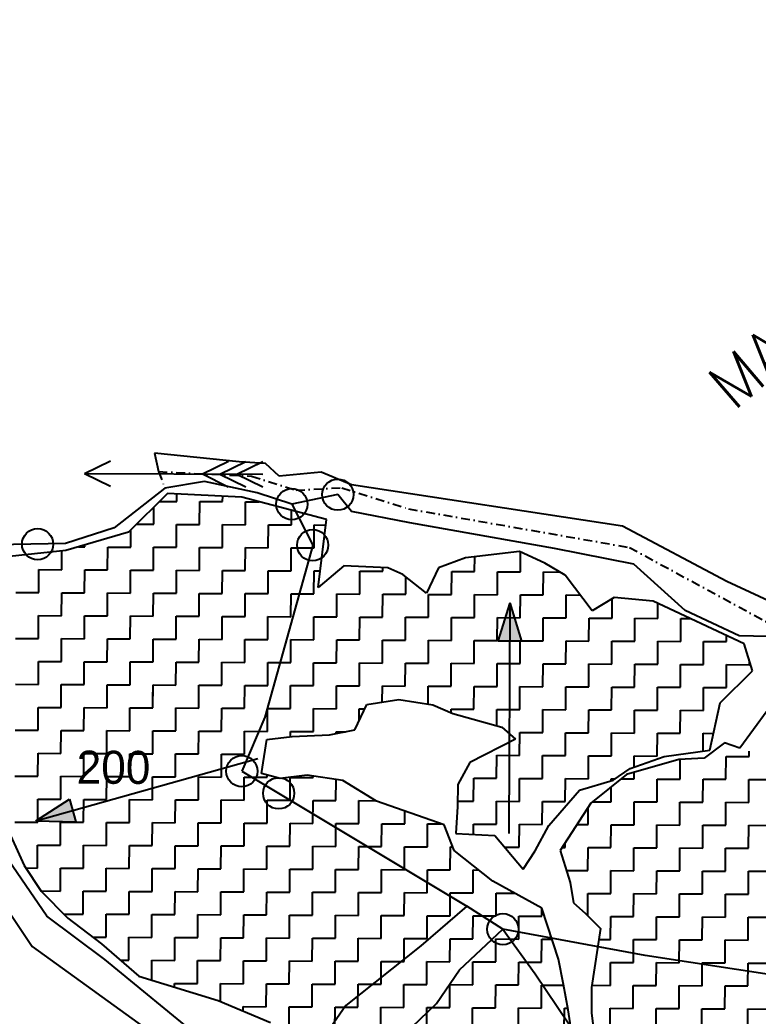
# Model space of a CAD drawing. Header units: metres. Extents: x 281411 to 286097, y 2026212 to 2030446.
# Drawn here: x 282990 to 283410, y 2029278 to 2029845 of the extents above; entities that cross this region are included whole.
import ezdxf
from ezdxf.enums import TextEntityAlignment as Align

# ---------------------------------------------------------------- set-up
doc = ezdxf.new("R2010")
doc.units = ezdxf.units.M
doc.linetypes.add('DASHDOT', pattern=[1, 0.5, -0.25, 0, -0.25])
for name, color, linetype in [('POLY_HATCH', 12, 'Continuous'), ('POLY_PARCEL', 6, 'Continuous'), ('POLY_ROAD', 30, 'Continuous'), ('POLY_WATER', 4, 'Continuous'), ('TEXT_MAPOUT', 7, 'Continuous'), ('TEXT_PARCEL', 7, 'Continuous'), ('V_BOUND_LINE', 7, 'Continuous'), ('V_BOUND_STREAM_LINE', 7, 'DASHDOT')]:
    doc.layers.add(name, color=color, linetype=linetype)
doc.styles.get("Standard").update_dxf_attribs({"font": 'simplex.shx'})
doc.styles.add('TEXT_MAP', font='')
doc.styles.get('TEXT_MAP').set_extended_font_data('Kruti Dev 050')

msp = doc.modelspace()

# ---------------------------------------------------------------- hatches: boundary and pattern name
h = msp.add_hatch(color=256)
h.paths.add_polyline_path([(283268.61, 2029491.48), (283275.27, 2029491.45), (283268.71, 2029513.25)])
h.paths.add_polyline_path([(283268.71, 2029513.25), (283261.95, 2029491.51), (283268.61, 2029491.48)])
h = msp.add_hatch(color=256)
h.paths.add_polyline_path([(283020.05, 2029395.17), (283018.25, 2029401.59), (282999.09, 2029389.29)])
h.paths.add_polyline_path([(282999.09, 2029389.29), (283021.85, 2029388.76), (283020.05, 2029395.17)])

# ---------------------------------------------------------------- linework, layer by layer
for points in [[(283026.87, 2029586.79), (283041.62, 2029593.97)], [(283093.86, 2029586.49), (283108.61, 2029593.66)], [(283103.81, 2029586.44), (283118.56, 2029593.62)], [(283113.45, 2029586.4), (283128.2, 2029593.57)], [(283026.87, 2029586.79), (283128.16, 2029586.33)], [(283026.87, 2029586.79), (283041.55, 2029579.48)], [(283093.86, 2029586.49), (283108.55, 2029579.18)], [(283103.81, 2029586.44), (283118.5, 2029579.13)], [(283113.45, 2029586.4), (283128.13, 2029579.09)], [(283268.71, 2029513.25), (283261.95, 2029491.51)], [(283268.71, 2029513.25), (283268.12, 2029382.06)], [(283268.71, 2029513.25), (283275.27, 2029491.45)], [(283275.27, 2029491.45), (283261.95, 2029491.51)], [(282999.09, 2029389.29), (283125.4, 2029424.74)], [(282999.09, 2029389.29), (283018.25, 2029401.59)], [(283018.25, 2029401.59), (283021.85, 2029388.76)], [(282999.09, 2029389.29), (283021.85, 2029388.76)]]:
    msp.add_lwpolyline(points)
for centre in [(283170.83, 2029574.71), (283144.72, 2029569.29), (283000.11, 2029546.57), (283156.58, 2029546.04), (283116.27, 2029417.51), (283137.24, 2029404.94), (283264.78, 2029327.68)]:
    msp.add_circle(centre, 8.88)
at = {"layer": 'POLY_HATCH'}
for p, q in [((283074.05, 2029575.33), (283051.82, 2029553.32)), ((283116.36, 2029573.22), (283074.05, 2029575.33)), ((283164.39, 2029560.5), (283116.36, 2029573.22)), ((283159.75, 2029521.84), (283164.39, 2029560.5)), ((283051.82, 2029553.32), (283016.19, 2029542.91)), ((283016.19, 2029542.91), (282980.58, 2029539.22)), ((283274.3, 2029542.47), (283243.51, 2029538.77)), ((283288.7, 2029535.68), (283274.3, 2029542.47)), ((283243.51, 2029538.77), (283228.09, 2029533.07)), ((283300.21, 2029528.9), (283288.7, 2029535.68)), ((283174.23, 2029534.27), (283159.75, 2029521.84)), ((283199.24, 2029533.2), (283174.23, 2029534.27)), ((283207.88, 2029529.31), (283199.24, 2029533.2)), ((283228.09, 2029533.07), (283221.29, 2029518.68)), ((283221.29, 2029518.68), (283207.88, 2029529.31)), ((283315.51, 2029508.64), (283300.21, 2029528.9)), ((283328.05, 2029516.27), (283315.51, 2029508.64)), ((283350.16, 2029514.25), (283328.05, 2029516.27)), ((283401.99, 2029489.98), (283350.16, 2029514.25)), ((283406.73, 2029474.58), (283401.99, 2029489.98)), ((283388.38, 2029456.4), (283406.73, 2029474.58)), ((283187.34, 2029455.38), (283205.63, 2029458.18)), ((283205.63, 2029458.18), (283224.85, 2029455.21)), ((283382.48, 2029429.51), (283388.38, 2029456.4)), ((283180.54, 2029440.99), (283187.34, 2029455.38)), ((283224.85, 2029455.21), (283236.37, 2029450.35)), ((283236.37, 2029450.35), (283264.23, 2029442.54)), ((283415.04, 2029451.73), (283399.55, 2029430.65)), ((283166.1, 2029438.17), (283180.54, 2029440.99)), ((283264.23, 2029442.54), (283271.9, 2029435.77)), ((283127.53, 2029416.24), (283130.5, 2029435.45)), ((283130.5, 2029435.45), (283144.94, 2029437.31)), ((283144.94, 2029437.31), (283166.1, 2029438.17)), ((283271.9, 2029435.77), (283245.87, 2029422.43)), ((283390.91, 2029433.58), (283379.33, 2029424.98)), ((283399.55, 2029430.65), (283390.91, 2029433.58)), ((283356.5, 2029425.78), (283382.48, 2029429.51)), ((283245.87, 2029422.43), (283239.08, 2029409.96)), ((283364.89, 2029424.08), (283335.04, 2029415.56)), ((283337.23, 2029419.13), (283356.5, 2029425.78)), ((283379.33, 2029424.98), (283364.89, 2029424.08)), ((283327.58, 2029412.45), (283337.23, 2029419.13)), ((283138.1, 2029413.3), (283127.53, 2029416.24)), ((283153.5, 2029415.16), (283138.1, 2029413.3)), ((283173.68, 2029412.18), (283153.5, 2029415.16)), ((283192.87, 2029400.56), (283173.68, 2029412.18)), ((283308.32, 2029406.77), (283327.58, 2029412.45)), ((283335.04, 2029415.56), (283314.77, 2029399.31)), ((283239.08, 2029409.96), (283239.02, 2029397.47)), ((283290.91, 2029386.66), (283308.32, 2029406.77)), ((283231.28, 2029386.93), (283192.87, 2029400.56)), ((283314.77, 2029399.31), (283297.33, 2029372.47)), ((283239.02, 2029397.47), (283237.99, 2029382.09)), ((282980.87, 2029389.25), (282992.49, 2029363.86)), ((283236.98, 2029372.48), (283231.28, 2029386.93)), ((283283.15, 2029372.27), (283290.91, 2029386.66)), ((283237.99, 2029382.09), (283260.11, 2029381.03)), ((283260.11, 2029381.03), (283276.37, 2029361.73)), ((283259.03, 2029355.08), (283236.98, 2029372.48)), ((283276.37, 2029361.73), (283283.15, 2029372.27)), ((283297.33, 2029372.47), (283303.02, 2029354.18)), ((282992.49, 2029363.86), (283002.04, 2029349.4)), ((283286.85, 2029339.57), (283259.03, 2029355.08)), ((283303.02, 2029354.18), (283304.89, 2029342.63)), ((283002.04, 2029349.4), (283017.36, 2029333.94)), ((283296.34, 2029310.68), (283286.85, 2029339.57)), ((283304.89, 2029342.63), (283311.6, 2029336.84)), ((283017.36, 2029333.94), (283036.53, 2029319.44)), ((283311.6, 2029336.84), (283320.22, 2029328.14)), ((283320.22, 2029328.14), (283315.25, 2029294.52)), ((283036.53, 2029319.44), (283057.61, 2029301.08)), ((283299.16, 2029296.25), (283296.34, 2029310.68)), ((283057.61, 2029301.08), (283102.84, 2029287.23)), ((283301.98, 2029281.82), (283299.16, 2029296.25)), ((283315.25, 2029294.52), (283315.19, 2029280.1)), ((283102.84, 2029287.23), (283132.61, 2029274.6)), ((283305.72, 2029256.81), (283301.98, 2029281.82)), ((283315.19, 2029280.1), (283317.97, 2029257.01))]:
    msp.add_line(p, q, dxfattribs=at)
at = {"layer": 'POLY_HATCH', "linetype": 'Continuous'}
for p, q in [((283079.26, 2029570.86), (283079.28, 2029575.07)), ((283079.26, 2029570.86), (283079.28, 2029575.07)), ((283069.57, 2029570.9), (283079.26, 2029570.86)), ((283069.57, 2029570.9), (283079.26, 2029570.86)), ((283092.25, 2029557.75), (283092.31, 2029570.8)), ((283092.25, 2029557.75), (283092.31, 2029570.8)), ((283092.31, 2029570.8), (283105.35, 2029570.74)), ((283092.31, 2029570.8), (283105.35, 2029570.74)), ((283105.35, 2029570.74), (283105.37, 2029573.77)), ((283105.35, 2029570.74), (283105.37, 2029573.77)), ((283118.34, 2029557.63), (283118.4, 2029570.68)), ((283118.34, 2029557.63), (283118.4, 2029570.68)), ((283118.4, 2029570.68), (283126.07, 2029570.65)), ((283118.4, 2029570.68), (283126.07, 2029570.65)), ((283066.16, 2029557.87), (283066.2, 2029567.56)), ((283066.16, 2029557.87), (283066.2, 2029567.56)), ((283144.43, 2029557.52), (283144.47, 2029565.78)), ((283144.43, 2029557.52), (283144.47, 2029565.78)), ((283056.46, 2029557.91), (283066.16, 2029557.87)), ((283056.46, 2029557.91), (283066.16, 2029557.87)), ((283053.05, 2029544.88), (283053.1, 2029554.58)), ((283053.05, 2029544.88), (283053.1, 2029554.58)), ((283079.14, 2029544.77), (283079.2, 2029557.81)), ((283079.14, 2029544.77), (283079.2, 2029557.81)), ((283079.2, 2029557.81), (283092.25, 2029557.75)), ((283079.2, 2029557.81), (283092.25, 2029557.75)), ((283105.24, 2029544.65), (283105.3, 2029557.69)), ((283105.24, 2029544.65), (283105.3, 2029557.69)), ((283105.3, 2029557.69), (283118.34, 2029557.63)), ((283105.3, 2029557.69), (283118.34, 2029557.63)), ((283131.33, 2029544.53), (283131.39, 2029557.58)), ((283131.33, 2029544.53), (283131.39, 2029557.58)), ((283131.39, 2029557.58), (283144.43, 2029557.52)), ((283131.39, 2029557.58), (283144.43, 2029557.52)), ((283157.42, 2029544.41), (283157.48, 2029557.46)), ((283157.42, 2029544.41), (283157.48, 2029557.46)), ((283157.48, 2029557.46), (283164.02, 2029557.43)), ((283157.48, 2029557.46), (283164.02, 2029557.43)), ((283013.86, 2029532.01), (283013.9, 2029542.67)), ((283013.86, 2029532.01), (283013.9, 2029542.67)), ((283023.41, 2029545.02), (283026.96, 2029545)), ((283023.41, 2029545.02), (283026.96, 2029545)), ((283026.96, 2029545), (283026.97, 2029546.06)), ((283026.96, 2029545), (283026.97, 2029546.06)), ((283039.95, 2029531.9), (283040.01, 2029544.94)), ((283039.95, 2029531.9), (283040.01, 2029544.94)), ((283040.01, 2029544.94), (283053.05, 2029544.88)), ((283040.01, 2029544.94), (283053.05, 2029544.88)), ((283066.04, 2029531.78), (283066.1, 2029544.82)), ((283066.04, 2029531.78), (283066.1, 2029544.82)), ((283066.1, 2029544.82), (283079.14, 2029544.77)), ((283066.1, 2029544.82), (283079.14, 2029544.77)), ((283092.13, 2029531.66), (283092.19, 2029544.71)), ((283092.13, 2029531.66), (283092.19, 2029544.71)), ((283092.19, 2029544.71), (283105.24, 2029544.65)), ((283092.19, 2029544.71), (283105.24, 2029544.65)), ((283118.22, 2029531.54), (283118.28, 2029544.59)), ((283118.22, 2029531.54), (283118.28, 2029544.59)), ((283118.28, 2029544.59), (283131.33, 2029544.53)), ((283118.28, 2029544.59), (283131.33, 2029544.53)), ((283144.32, 2029531.42), (283144.37, 2029544.47)), ((283144.32, 2029531.42), (283144.37, 2029544.47)), ((283144.37, 2029544.47), (283157.42, 2029544.41)), ((283144.37, 2029544.47), (283157.42, 2029544.41)), ((283274.78, 2029530.84), (283274.83, 2029542.23)), ((283274.78, 2029530.84), (283274.83, 2029542.23)), ((283248.68, 2029530.95), (283248.72, 2029539.39)), ((283248.68, 2029530.95), (283248.72, 2029539.39)), ((283000.75, 2029519.03), (283000.81, 2029532.07)), ((283000.75, 2029519.03), (283000.81, 2029532.07)), ((283000.81, 2029532.07), (283013.86, 2029532.01)), ((283000.81, 2029532.07), (283013.86, 2029532.01)), ((283026.84, 2029518.91), (283026.9, 2029531.95)), ((283026.84, 2029518.91), (283026.9, 2029531.95)), ((283026.9, 2029531.95), (283039.95, 2029531.9)), ((283026.9, 2029531.95), (283039.95, 2029531.9)), ((283052.93, 2029518.79), (283052.99, 2029531.84)), ((283052.93, 2029518.79), (283052.99, 2029531.84)), ((283052.99, 2029531.84), (283066.04, 2029531.78)), ((283052.99, 2029531.84), (283066.04, 2029531.78)), ((283079.03, 2029518.67), (283079.09, 2029531.72)), ((283079.03, 2029518.67), (283079.09, 2029531.72)), ((283079.09, 2029531.72), (283092.13, 2029531.66)), ((283079.09, 2029531.72), (283092.13, 2029531.66)), ((283105.12, 2029518.56), (283105.18, 2029531.6)), ((283105.12, 2029518.56), (283105.18, 2029531.6)), ((283105.18, 2029531.6), (283118.22, 2029531.54)), ((283105.18, 2029531.6), (283118.22, 2029531.54)), ((283131.21, 2029518.44), (283131.27, 2029531.48)), ((283131.21, 2029518.44), (283131.27, 2029531.48)), ((283131.27, 2029531.48), (283144.32, 2029531.42)), ((283131.27, 2029531.48), (283144.32, 2029531.42)), ((283157.3, 2029518.32), (283157.36, 2029531.37)), ((283157.3, 2029518.32), (283157.36, 2029531.37)), ((283157.36, 2029531.37), (283160.89, 2029531.35)), ((283157.36, 2029531.37), (283160.89, 2029531.35)), ((283183.39, 2029518.2), (283183.45, 2029531.25)), ((283183.39, 2029518.2), (283183.45, 2029531.25)), ((283183.45, 2029531.25), (283196.5, 2029531.19)), ((283183.45, 2029531.25), (283196.5, 2029531.19)), ((283196.5, 2029531.19), (283196.51, 2029533.32)), ((283196.5, 2029531.19), (283196.51, 2029533.32)), ((283235.58, 2029517.97), (283235.64, 2029531.01)), ((283235.58, 2029517.97), (283235.64, 2029531.01)), ((283235.64, 2029531.01), (283248.68, 2029530.95)), ((283235.64, 2029531.01), (283248.68, 2029530.95)), ((283261.67, 2029517.85), (283261.73, 2029530.89)), ((283261.67, 2029517.85), (283261.73, 2029530.89)), ((283261.73, 2029530.89), (283274.78, 2029530.84)), ((283261.73, 2029530.89), (283274.78, 2029530.84)), ((283287.76, 2029517.73), (283287.82, 2029530.78)), ((283287.76, 2029517.73), (283287.82, 2029530.78)), ((283287.82, 2029530.78), (283297.09, 2029530.73)), ((283287.82, 2029530.78), (283297.09, 2029530.73)), ((283209.49, 2029518.08), (283209.53, 2029528)), ((283209.49, 2029518.08), (283209.53, 2029528)), ((282987.71, 2029519.09), (283000.75, 2029519.03)), ((282987.71, 2029519.09), (283000.75, 2029519.03)), ((283013.74, 2029505.92), (283013.8, 2029518.97)), ((283013.74, 2029505.92), (283013.8, 2029518.97)), ((283013.8, 2029518.97), (283026.84, 2029518.91)), ((283013.8, 2029518.97), (283026.84, 2029518.91)), ((283039.83, 2029505.8), (283039.89, 2029518.85)), ((283039.83, 2029505.8), (283039.89, 2029518.85)), ((283039.89, 2029518.85), (283052.93, 2029518.79)), ((283039.89, 2029518.85), (283052.93, 2029518.79)), ((283065.92, 2029505.69), (283065.98, 2029518.73)), ((283065.92, 2029505.69), (283065.98, 2029518.73)), ((283065.98, 2029518.73), (283079.03, 2029518.67)), ((283065.98, 2029518.73), (283079.03, 2029518.67)), ((283092.01, 2029505.57), (283092.07, 2029518.61)), ((283092.01, 2029505.57), (283092.07, 2029518.61)), ((283092.07, 2029518.61), (283105.12, 2029518.56)), ((283092.07, 2029518.61), (283105.12, 2029518.56)), ((283118.11, 2029505.45), (283118.16, 2029518.5)), ((283118.11, 2029505.45), (283118.16, 2029518.5)), ((283118.16, 2029518.5), (283131.21, 2029518.44)), ((283118.16, 2029518.5), (283131.21, 2029518.44)), ((283144.2, 2029505.33), (283144.26, 2029518.38)), ((283144.2, 2029505.33), (283144.26, 2029518.38)), ((283144.26, 2029518.38), (283157.3, 2029518.32)), ((283144.26, 2029518.38), (283157.3, 2029518.32)), ((283170.29, 2029505.21), (283170.35, 2029518.26)), ((283170.29, 2029505.21), (283170.35, 2029518.26)), ((283170.35, 2029518.26), (283183.39, 2029518.2)), ((283170.35, 2029518.26), (283183.39, 2029518.2)), ((283196.38, 2029505.1), (283196.44, 2029518.14)), ((283196.38, 2029505.1), (283196.44, 2029518.14)), ((283196.44, 2029518.14), (283209.49, 2029518.08)), ((283196.44, 2029518.14), (283209.49, 2029518.08)), ((283222.47, 2029504.98), (283222.53, 2029518.03)), ((283222.47, 2029504.98), (283222.53, 2029518.03)), ((283222.53, 2029518.03), (283235.58, 2029517.97)), ((283222.53, 2029518.03), (283235.58, 2029517.97)), ((283248.57, 2029504.86), (283248.62, 2029517.91)), ((283248.57, 2029504.86), (283248.62, 2029517.91)), ((283248.62, 2029517.91), (283261.67, 2029517.85)), ((283248.62, 2029517.91), (283261.67, 2029517.85)), ((283274.66, 2029504.74), (283274.72, 2029517.79)), ((283274.66, 2029504.74), (283274.72, 2029517.79)), ((283274.72, 2029517.79), (283287.76, 2029517.73)), ((283274.72, 2029517.79), (283287.76, 2029517.73)), ((283300.75, 2029504.63), (283300.81, 2029517.67)), ((283300.75, 2029504.63), (283300.81, 2029517.67)), ((283300.81, 2029517.67), (283308.72, 2029517.64)), ((283300.81, 2029517.67), (283308.72, 2029517.64)), ((283326.84, 2029504.51), (283326.89, 2029515.57)), ((283326.84, 2029504.51), (283326.89, 2029515.57)), ((283352.93, 2029504.39), (283352.97, 2029512.94)), ((283352.93, 2029504.39), (283352.97, 2029512.94)), ((283000.63, 2029492.93), (283000.69, 2029505.98)), ((283000.64, 2029494.32), (283000.69, 2029505.98)), ((283000.69, 2029505.98), (283013.74, 2029505.92)), ((283000.69, 2029505.98), (283013.74, 2029505.92)), ((283026.73, 2029492.82), (283026.78, 2029505.86)), ((283026.73, 2029492.82), (283026.78, 2029505.86)), ((283026.78, 2029505.86), (283039.83, 2029505.8)), ((283026.78, 2029505.86), (283039.83, 2029505.8)), ((283052.82, 2029492.7), (283052.88, 2029505.74)), ((283052.82, 2029492.7), (283052.88, 2029505.74)), ((283052.88, 2029505.74), (283065.92, 2029505.69)), ((283052.88, 2029505.74), (283065.92, 2029505.69)), ((283078.91, 2029492.58), (283078.97, 2029505.63)), ((283078.91, 2029492.58), (283078.97, 2029505.63)), ((283078.97, 2029505.63), (283092.01, 2029505.57)), ((283078.97, 2029505.63), (283092.01, 2029505.57)), ((283105, 2029492.46), (283105.06, 2029505.51)), ((283105, 2029492.46), (283105.06, 2029505.51)), ((283105.06, 2029505.51), (283118.11, 2029505.45)), ((283105.06, 2029505.51), (283118.11, 2029505.45)), ((283131.09, 2029492.35), (283131.15, 2029505.39)), ((283131.09, 2029492.35), (283131.15, 2029505.39)), ((283131.15, 2029505.39), (283144.2, 2029505.33)), ((283131.15, 2029505.39), (283144.2, 2029505.33)), ((283157.19, 2029492.23), (283157.24, 2029505.27)), ((283157.19, 2029492.23), (283157.24, 2029505.27)), ((283157.24, 2029505.27), (283170.29, 2029505.21)), ((283157.24, 2029505.27), (283170.29, 2029505.21)), ((283183.28, 2029492.11), (283183.34, 2029505.16)), ((283183.28, 2029492.11), (283183.34, 2029505.16)), ((283183.34, 2029505.16), (283196.38, 2029505.1)), ((283183.34, 2029505.16), (283196.38, 2029505.1)), ((283209.37, 2029491.99), (283209.43, 2029505.04)), ((283209.37, 2029491.99), (283209.43, 2029505.04)), ((283209.43, 2029505.04), (283222.47, 2029504.98)), ((283209.43, 2029505.04), (283222.47, 2029504.98)), ((283235.46, 2029491.87), (283235.52, 2029504.92)), ((283235.46, 2029491.87), (283235.52, 2029504.92)), ((283235.52, 2029504.92), (283248.57, 2029504.86)), ((283235.52, 2029504.92), (283248.57, 2029504.86)), ((283261.55, 2029491.76), (283261.61, 2029504.8)), ((283261.55, 2029491.76), (283261.61, 2029504.8)), ((283261.61, 2029504.8), (283274.66, 2029504.74)), ((283261.61, 2029504.8), (283274.66, 2029504.74)), ((283287.64, 2029491.64), (283287.7, 2029504.68)), ((283287.64, 2029491.64), (283287.7, 2029504.68)), ((283287.7, 2029504.68), (283300.75, 2029504.63)), ((283287.7, 2029504.68), (283300.75, 2029504.63)), ((283313.74, 2029491.52), (283313.8, 2029504.57)), ((283313.74, 2029491.52), (283313.8, 2029504.57)), ((283313.8, 2029504.57), (283326.84, 2029504.51)), ((283313.8, 2029504.57), (283326.84, 2029504.51)), ((283339.83, 2029491.4), (283339.89, 2029504.45)), ((283339.83, 2029491.4), (283339.89, 2029504.45)), ((283339.89, 2029504.45), (283352.93, 2029504.39)), ((283339.89, 2029504.45), (283352.93, 2029504.39)), ((283365.92, 2029491.29), (283365.98, 2029504.33)), ((283365.92, 2029491.29), (283365.98, 2029504.33)), ((283365.98, 2029504.33), (283371.4, 2029504.31)), ((283365.98, 2029504.33), (283371.4, 2029504.31)), ((282987.59, 2029492.99), (283000.63, 2029492.93)), ((283013.62, 2029479.83), (283013.68, 2029492.88)), ((283013.65, 2029487.15), (283013.68, 2029492.88)), ((283013.68, 2029492.88), (283026.73, 2029492.82)), ((283013.68, 2029492.88), (283026.73, 2029492.82)), ((283039.71, 2029479.71), (283039.77, 2029492.76)), ((283039.71, 2029479.71), (283039.77, 2029492.76)), ((283039.77, 2029492.76), (283052.82, 2029492.7)), ((283039.77, 2029492.76), (283052.82, 2029492.7)), ((283065.8, 2029479.59), (283065.86, 2029492.64)), ((283065.8, 2029479.59), (283065.86, 2029492.64)), ((283065.86, 2029492.64), (283078.91, 2029492.58)), ((283065.86, 2029492.64), (283078.91, 2029492.58)), ((283091.9, 2029479.48), (283091.96, 2029492.52)), ((283091.9, 2029479.48), (283091.96, 2029492.52)), ((283091.96, 2029492.52), (283105, 2029492.46)), ((283091.96, 2029492.52), (283105, 2029492.46)), ((283117.99, 2029479.36), (283118.05, 2029492.4)), ((283117.99, 2029479.36), (283118.05, 2029492.4)), ((283118.05, 2029492.4), (283131.09, 2029492.35)), ((283118.05, 2029492.4), (283131.09, 2029492.35)), ((283144.08, 2029479.24), (283144.14, 2029492.29)), ((283144.08, 2029479.24), (283144.14, 2029492.29)), ((283144.14, 2029492.29), (283157.19, 2029492.23)), ((283144.14, 2029492.29), (283157.19, 2029492.23)), ((283170.17, 2029479.12), (283170.23, 2029492.17)), ((283170.17, 2029479.12), (283170.23, 2029492.17)), ((283170.23, 2029492.17), (283183.28, 2029492.11)), ((283170.23, 2029492.17), (283183.28, 2029492.11)), ((283196.26, 2029479), (283196.32, 2029492.05)), ((283196.26, 2029479), (283196.32, 2029492.05)), ((283196.32, 2029492.05), (283209.37, 2029491.99)), ((283196.32, 2029492.05), (283209.37, 2029491.99)), ((283222.36, 2029478.89), (283222.41, 2029491.93)), ((283222.36, 2029478.89), (283222.41, 2029491.93)), ((283222.41, 2029491.93), (283235.46, 2029491.87)), ((283222.41, 2029491.93), (283235.46, 2029491.87)), ((283248.45, 2029478.77), (283248.51, 2029491.82)), ((283248.45, 2029478.77), (283248.51, 2029491.82)), ((283248.51, 2029491.82), (283261.55, 2029491.76)), ((283248.51, 2029491.82), (283261.55, 2029491.76)), ((283274.54, 2029478.65), (283274.6, 2029491.7)), ((283274.54, 2029478.65), (283274.6, 2029491.7)), ((283274.6, 2029491.7), (283287.64, 2029491.64)), ((283274.6, 2029491.7), (283287.64, 2029491.64)), ((283300.63, 2029478.53), (283300.69, 2029491.58)), ((283300.63, 2029478.53), (283300.69, 2029491.58)), ((283300.69, 2029491.58), (283313.74, 2029491.52)), ((283300.69, 2029491.58), (283313.74, 2029491.52)), ((283326.72, 2029478.42), (283326.78, 2029491.46)), ((283326.72, 2029478.42), (283326.78, 2029491.46)), ((283326.78, 2029491.46), (283339.83, 2029491.4)), ((283326.78, 2029491.46), (283339.83, 2029491.4)), ((283352.82, 2029478.3), (283352.87, 2029491.34)), ((283352.82, 2029478.3), (283352.87, 2029491.34)), ((283352.87, 2029491.34), (283365.92, 2029491.29)), ((283352.87, 2029491.34), (283365.92, 2029491.29)), ((283378.91, 2029478.18), (283378.97, 2029491.23)), ((283378.91, 2029478.18), (283378.97, 2029491.23)), ((283378.97, 2029491.23), (283392.01, 2029491.17)), ((283378.97, 2029491.23), (283392.01, 2029491.17)), ((283392.01, 2029491.17), (283392.03, 2029494.65)), ((283392.01, 2029491.17), (283392.03, 2029494.65)), ((283000.52, 2029466.84), (283000.57, 2029479.89)), ((283000.57, 2029479.89), (283013.62, 2029479.83)), ((283026.61, 2029466.72), (283026.67, 2029479.77)), ((283026.67, 2029479.77), (283039.71, 2029479.71)), ((283027.05, 2029479.77), (283039.71, 2029479.71)), ((283052.7, 2029466.61), (283052.76, 2029479.65)), ((283052.7, 2029466.61), (283052.76, 2029479.65)), ((283052.76, 2029479.65), (283065.8, 2029479.59)), ((283052.76, 2029479.65), (283065.8, 2029479.59)), ((283078.79, 2029466.49), (283078.85, 2029479.54)), ((283078.79, 2029466.49), (283078.85, 2029479.54)), ((283078.85, 2029479.54), (283091.9, 2029479.48)), ((283078.85, 2029479.54), (283091.9, 2029479.48)), ((283104.88, 2029466.37), (283104.94, 2029479.42)), ((283104.88, 2029466.37), (283104.94, 2029479.42)), ((283104.94, 2029479.42), (283117.99, 2029479.36)), ((283104.94, 2029479.42), (283117.99, 2029479.36)), ((283130.98, 2029466.25), (283131.03, 2029479.3)), ((283130.98, 2029466.25), (283131.03, 2029479.3)), ((283131.03, 2029479.3), (283144.08, 2029479.24)), ((283131.03, 2029479.3), (283144.08, 2029479.24)), ((283157.07, 2029466.14), (283157.13, 2029479.18)), ((283157.07, 2029466.14), (283157.13, 2029479.18)), ((283157.13, 2029479.18), (283170.17, 2029479.12)), ((283157.13, 2029479.18), (283170.17, 2029479.12)), ((283183.16, 2029466.02), (283183.22, 2029479.06)), ((283183.16, 2029466.02), (283183.22, 2029479.06)), ((283183.22, 2029479.06), (283196.26, 2029479)), ((283183.22, 2029479.06), (283196.26, 2029479)), ((283209.25, 2029465.9), (283209.31, 2029478.95)), ((283209.25, 2029465.9), (283209.31, 2029478.95)), ((283209.31, 2029478.95), (283222.36, 2029478.89)), ((283209.31, 2029478.95), (283222.36, 2029478.89)), ((283235.34, 2029465.78), (283235.4, 2029478.83)), ((283235.34, 2029465.78), (283235.4, 2029478.83)), ((283235.4, 2029478.83), (283248.45, 2029478.77)), ((283235.4, 2029478.83), (283248.45, 2029478.77)), ((283261.44, 2029465.66), (283261.49, 2029478.71)), ((283261.44, 2029465.66), (283261.49, 2029478.71)), ((283261.49, 2029478.71), (283274.54, 2029478.65)), ((283261.49, 2029478.71), (283274.54, 2029478.65)), ((283287.53, 2029465.55), (283287.59, 2029478.59)), ((283287.53, 2029465.55), (283287.59, 2029478.59)), ((283287.59, 2029478.59), (283300.63, 2029478.53)), ((283287.59, 2029478.59), (283300.63, 2029478.53)), ((283405, 2029478.06), (283405.01, 2029480.18)), ((283405, 2029478.06), (283405.01, 2029480.18)), ((283313.62, 2029465.43), (283313.68, 2029478.47)), ((283313.62, 2029465.43), (283313.68, 2029478.47)), ((283313.68, 2029478.47), (283326.72, 2029478.42)), ((283313.68, 2029478.47), (283326.72, 2029478.42)), ((283339.71, 2029465.31), (283339.77, 2029478.36)), ((283339.71, 2029465.31), (283339.77, 2029478.36)), ((283339.77, 2029478.36), (283352.82, 2029478.3)), ((283339.77, 2029478.36), (283352.82, 2029478.3)), ((283365.8, 2029465.19), (283365.86, 2029478.24)), ((283365.8, 2029465.19), (283365.86, 2029478.24)), ((283365.86, 2029478.24), (283378.91, 2029478.18)), ((283365.86, 2029478.24), (283378.91, 2029478.18)), ((283391.9, 2029465.08), (283391.95, 2029478.12)), ((283391.9, 2029465.08), (283391.95, 2029478.12)), ((283391.95, 2029478.12), (283405, 2029478.06)), ((283391.95, 2029478.12), (283405, 2029478.06)), ((282987.47, 2029466.9), (283000.52, 2029466.84)), ((283013.5, 2029453.74), (283013.56, 2029466.78)), ((283013.56, 2029466.78), (283026.61, 2029466.72)), ((283039.59, 2029453.62), (283039.65, 2029466.67)), ((283039.65, 2029466.67), (283052.7, 2029466.61)), ((283050.92, 2029466.62), (283052.7, 2029466.61)), ((283065.69, 2029453.5), (283065.75, 2029466.55)), ((283065.71, 2029458.46), (283065.75, 2029466.55)), ((283065.75, 2029466.55), (283078.79, 2029466.49)), ((283065.75, 2029466.55), (283078.79, 2029466.49)), ((283091.78, 2029453.38), (283091.84, 2029466.43)), ((283091.78, 2029453.38), (283091.84, 2029466.43)), ((283091.84, 2029466.43), (283104.88, 2029466.37)), ((283091.84, 2029466.43), (283104.88, 2029466.37)), ((283117.87, 2029453.27), (283117.93, 2029466.31)), ((283117.87, 2029453.27), (283117.93, 2029466.31)), ((283117.93, 2029466.31), (283130.98, 2029466.25)), ((283117.93, 2029466.31), (283130.98, 2029466.25)), ((283143.96, 2029453.15), (283144.02, 2029466.19)), ((283143.96, 2029453.15), (283144.02, 2029466.19)), ((283144.02, 2029466.19), (283157.07, 2029466.14)), ((283144.02, 2029466.19), (283157.07, 2029466.14)), ((283170.05, 2029453.03), (283170.11, 2029466.08)), ((283170.05, 2029453.03), (283170.11, 2029466.08)), ((283170.11, 2029466.08), (283183.16, 2029466.02)), ((283170.11, 2029466.08), (283183.16, 2029466.02)), ((283196.16, 2029456.73), (283196.21, 2029465.96)), ((283196.16, 2029456.73), (283196.21, 2029465.96)), ((283196.21, 2029465.96), (283209.25, 2029465.9)), ((283196.21, 2029465.96), (283209.25, 2029465.9)), ((283222.25, 2029455.61), (283222.3, 2029465.84)), ((283222.25, 2029455.61), (283222.3, 2029465.84)), ((283222.3, 2029465.84), (283235.34, 2029465.78)), ((283222.3, 2029465.84), (283235.34, 2029465.78)), ((283248.33, 2029452.68), (283248.39, 2029465.72)), ((283248.33, 2029452.68), (283248.39, 2029465.72)), ((283248.39, 2029465.72), (283261.44, 2029465.66)), ((283248.39, 2029465.72), (283261.44, 2029465.66)), ((283274.42, 2029452.56), (283274.48, 2029465.61)), ((283274.42, 2029452.56), (283274.48, 2029465.61)), ((283274.48, 2029465.61), (283287.53, 2029465.55)), ((283274.48, 2029465.61), (283287.53, 2029465.55)), ((283300.51, 2029452.44), (283300.57, 2029465.49)), ((283300.51, 2029452.44), (283300.57, 2029465.49)), ((283300.57, 2029465.49), (283313.62, 2029465.43)), ((283300.57, 2029465.49), (283313.62, 2029465.43)), ((283326.61, 2029452.32), (283326.67, 2029465.37)), ((283326.61, 2029452.32), (283326.67, 2029465.37)), ((283326.67, 2029465.37), (283339.71, 2029465.31)), ((283326.67, 2029465.37), (283339.71, 2029465.31)), ((283352.7, 2029452.21), (283352.76, 2029465.25)), ((283352.7, 2029452.21), (283352.76, 2029465.25)), ((283352.76, 2029465.25), (283365.8, 2029465.19)), ((283352.76, 2029465.25), (283365.8, 2029465.19)), ((283378.79, 2029452.09), (283378.85, 2029465.13)), ((283378.79, 2029452.09), (283378.85, 2029465.13)), ((283378.85, 2029465.13), (283391.9, 2029465.08)), ((283378.85, 2029465.13), (283391.9, 2029465.08)), ((283000.4, 2029440.75), (283000.46, 2029453.8)), ((283000.46, 2029453.8), (283013.5, 2029453.74)), ((283026.49, 2029440.63), (283026.55, 2029453.68)), ((283026.55, 2029453.68), (283039.59, 2029453.62)), ((283052.58, 2029440.52), (283052.64, 2029453.56)), ((283052.64, 2029453.56), (283065.69, 2029453.5)), ((283078.67, 2029440.4), (283078.73, 2029453.44)), ((283078.72, 2029451.29), (283078.73, 2029453.44)), ((283078.73, 2029453.44), (283091.78, 2029453.38)), ((283078.73, 2029453.44), (283091.78, 2029453.38)), ((283104.77, 2029440.28), (283104.82, 2029453.33)), ((283104.77, 2029440.28), (283104.82, 2029453.33)), ((283104.82, 2029453.33), (283117.87, 2029453.27)), ((283104.82, 2029453.33), (283117.87, 2029453.27)), ((283130.86, 2029440.16), (283130.92, 2029453.21)), ((283130.86, 2029440.16), (283130.92, 2029453.21)), ((283130.92, 2029453.21), (283143.96, 2029453.15)), ((283130.92, 2029453.21), (283143.96, 2029453.15)), ((283156.95, 2029440.04), (283157.01, 2029453.09)), ((283156.95, 2029440.04), (283157.01, 2029453.09)), ((283157.01, 2029453.09), (283170.05, 2029453.03)), ((283157.01, 2029453.09), (283170.05, 2029453.03)), ((283183.07, 2029446.34), (283183.1, 2029452.97)), ((283183.07, 2029446.34), (283183.1, 2029452.97)), ((283183.1, 2029452.97), (283186.2, 2029452.96)), ((283183.1, 2029452.97), (283186.2, 2029452.96)), ((283235.28, 2029452.74), (283248.33, 2029452.68)), ((283235.28, 2029450.82), (283235.28, 2029452.74)), ((283235.28, 2029452.74), (283248.33, 2029452.68)), ((283235.28, 2029450.82), (283235.28, 2029452.74)), ((283261.33, 2029443.35), (283261.38, 2029452.62)), ((283261.33, 2029443.35), (283261.38, 2029452.62)), ((283261.38, 2029452.62), (283274.42, 2029452.56)), ((283261.38, 2029452.62), (283274.42, 2029452.56)), ((283287.41, 2029439.45), (283287.47, 2029452.5)), ((283287.41, 2029439.45), (283287.47, 2029452.5)), ((283287.47, 2029452.5), (283300.51, 2029452.44)), ((283287.47, 2029452.5), (283300.51, 2029452.44)), ((283313.5, 2029439.34), (283313.56, 2029452.38)), ((283313.5, 2029439.34), (283313.56, 2029452.38)), ((283313.56, 2029452.38), (283326.61, 2029452.32)), ((283313.56, 2029452.38), (283326.61, 2029452.32)), ((283339.59, 2029439.22), (283339.65, 2029452.26)), ((283339.59, 2029439.22), (283339.65, 2029452.26)), ((283339.65, 2029452.26), (283352.7, 2029452.21)), ((283339.65, 2029452.26), (283352.7, 2029452.21)), ((283365.69, 2029439.1), (283365.74, 2029452.15)), ((283365.69, 2029439.1), (283365.74, 2029452.15)), ((283365.74, 2029452.15), (283378.79, 2029452.09)), ((283365.74, 2029452.15), (283378.79, 2029452.09)), ((282987.35, 2029440.81), (283000.4, 2029440.75)), ((283013.38, 2029427.65), (283013.44, 2029440.69)), ((283013.44, 2029440.69), (283026.49, 2029440.63)), ((283039.48, 2029427.53), (283039.54, 2029440.57)), ((283039.54, 2029440.57), (283052.58, 2029440.52)), ((283065.57, 2029427.41), (283065.63, 2029440.46)), ((283065.63, 2029440.46), (283078.67, 2029440.4)), ((283091.66, 2029427.29), (283091.72, 2029440.34)), ((283091.72, 2029440.34), (283104.77, 2029440.28)), ((283098.66, 2029440.31), (283104.77, 2029440.28)), ((283117.75, 2029427.17), (283117.81, 2029440.22)), ((283117.76, 2029429.78), (283117.81, 2029440.22)), ((283117.81, 2029440.22), (283130.86, 2029440.16)), ((283117.81, 2029440.22), (283130.86, 2029440.16)), ((283143.89, 2029437.17), (283143.9, 2029440.1)), ((283143.89, 2029437.17), (283143.9, 2029440.1)), ((283143.9, 2029440.1), (283156.95, 2029440.04)), ((283143.9, 2029440.1), (283156.95, 2029440.04)), ((283169.99, 2029438.93), (283170, 2029439.98)), ((283169.99, 2029438.93), (283170, 2029439.98)), ((283170, 2029439.98), (283175.26, 2029439.96)), ((283170, 2029439.98), (283175.26, 2029439.96)), ((283274.3, 2029426.47), (283274.36, 2029439.51)), ((283274.3, 2029426.47), (283274.36, 2029439.51)), ((283274.36, 2029439.51), (283287.41, 2029439.45)), ((283274.36, 2029439.51), (283287.41, 2029439.45)), ((283300.4, 2029426.35), (283300.46, 2029439.4)), ((283300.4, 2029426.35), (283300.46, 2029439.4)), ((283300.46, 2029439.4), (283313.5, 2029439.34)), ((283300.46, 2029439.4), (283313.5, 2029439.34)), ((283326.49, 2029426.23), (283326.55, 2029439.28)), ((283326.49, 2029426.23), (283326.55, 2029439.28)), ((283326.55, 2029439.28), (283339.59, 2029439.22)), ((283326.55, 2029439.28), (283339.59, 2029439.22)), ((283352.58, 2029426.11), (283352.64, 2029439.16)), ((283352.58, 2029426.11), (283352.64, 2029439.16)), ((283352.64, 2029439.16), (283365.69, 2029439.1)), ((283352.64, 2029439.16), (283365.69, 2029439.1)), ((283378.69, 2029428.96), (283378.73, 2029439.04)), ((283378.69, 2029428.96), (283378.73, 2029439.04)), ((283378.73, 2029439.04), (283384.57, 2029439.02)), ((283378.73, 2029439.04), (283384.57, 2029439.02)), ((283000.28, 2029414.66), (283000.34, 2029427.7)), ((283000.34, 2029427.7), (283013.38, 2029427.65)), ((283026.37, 2029414.54), (283026.43, 2029427.59)), ((283026.43, 2029427.59), (283039.48, 2029427.53)), ((283404.76, 2029425.88), (283404.78, 2029428.88)), ((283052.46, 2029414.42), (283052.52, 2029427.47)), ((283052.52, 2029427.47), (283065.57, 2029427.41)), ((283078.56, 2029414.31), (283078.61, 2029427.35)), ((283078.61, 2029427.35), (283091.66, 2029427.29)), ((283104.65, 2029414.19), (283104.71, 2029427.23)), ((283104.71, 2029427.23), (283117.75, 2029427.17)), ((283261.2, 2029413.48), (283261.26, 2029426.53)), ((283261.2, 2029413.48), (283261.26, 2029426.53)), ((283261.26, 2029426.53), (283274.3, 2029426.47)), ((283261.26, 2029426.53), (283274.3, 2029426.47)), ((283287.29, 2029413.36), (283287.35, 2029426.41)), ((283287.29, 2029413.36), (283287.35, 2029426.41)), ((283287.35, 2029426.41), (283300.4, 2029426.35)), ((283287.35, 2029426.41), (283300.4, 2029426.35)), ((283313.38, 2029413.24), (283313.44, 2029426.29)), ((283313.38, 2029413.24), (283313.44, 2029426.29)), ((283313.44, 2029426.29), (283326.49, 2029426.23)), ((283313.44, 2029426.29), (283326.49, 2029426.23)), ((283339.51, 2029419.92), (283339.53, 2029426.17)), ((283339.51, 2029419.92), (283339.53, 2029426.17)), ((283339.53, 2029426.17), (283352.58, 2029426.11)), ((283339.53, 2029426.17), (283352.58, 2029426.11)), ((283365.57, 2029413.01), (283365.62, 2029424.12)), ((283391.66, 2029412.89), (283391.72, 2029425.94)), ((283391.72, 2029425.94), (283404.76, 2029425.88)), ((283339.48, 2029413.13), (283339.49, 2029416.83)), ((282987.23, 2029414.72), (283000.28, 2029414.66)), ((283013.27, 2029401.55), (283013.33, 2029414.6)), ((283013.33, 2029414.6), (283026.37, 2029414.54)), ((283039.36, 2029401.44), (283039.42, 2029414.48)), ((283039.42, 2029414.48), (283052.46, 2029414.42)), ((283065.45, 2029401.32), (283065.51, 2029414.36)), ((283065.51, 2029414.36), (283078.56, 2029414.31)), ((283091.54, 2029401.2), (283091.6, 2029414.25)), ((283091.6, 2029414.25), (283104.65, 2029414.19)), ((283117.63, 2029401.08), (283117.69, 2029414.13)), ((283117.69, 2029414.13), (283130.74, 2029414.07)), ((283130.74, 2029414.07), (283130.75, 2029415.34)), ((283143.73, 2029400.96), (283143.79, 2029413.99)), ((283143.96, 2029414.01), (283156.83, 2029413.95)), ((283156.83, 2029413.95), (283156.83, 2029414.67)), ((283169.82, 2029400.85), (283169.87, 2029412.74)), ((283248.09, 2029400.49), (283248.15, 2029413.54)), ((283248.09, 2029400.49), (283248.15, 2029413.54)), ((283248.15, 2029413.54), (283261.2, 2029413.48)), ((283248.15, 2029413.54), (283261.2, 2029413.48)), ((283274.19, 2029400.38), (283274.25, 2029413.42)), ((283274.19, 2029400.38), (283274.25, 2029413.42)), ((283274.25, 2029413.42), (283287.29, 2029413.36)), ((283274.25, 2029413.42), (283287.29, 2029413.36)), ((283300.28, 2029400.26), (283300.34, 2029413.3)), ((283300.28, 2029400.26), (283300.34, 2029413.3)), ((283300.34, 2029413.3), (283313.38, 2029413.24)), ((283300.34, 2029413.3), (283313.38, 2029413.24)), ((283326.42, 2029412.11), (283326.43, 2029413.19)), ((283326.42, 2029412.11), (283326.43, 2029413.19)), ((283326.43, 2029413.19), (283328.63, 2029413.18)), ((283326.43, 2029413.19), (283328.63, 2029413.18)), ((283332.04, 2029413.16), (283339.48, 2029413.13)), ((283352.46, 2029400.02), (283352.52, 2029413.07)), ((283352.52, 2029413.07), (283365.57, 2029413.01)), ((283378.55, 2029399.9), (283378.61, 2029412.95)), ((283378.61, 2029412.95), (283391.66, 2029412.89)), ((283404.65, 2029399.79), (283404.71, 2029412.83)), ((283404.71, 2029412.83), (283417.75, 2029412.77)), ((283326.37, 2029400.14), (283326.41, 2029408.64)), ((283000.16, 2029388.57), (283000.22, 2029401.61)), ((283000.22, 2029401.61), (283013.27, 2029401.55)), ((283026.25, 2029388.45), (283026.31, 2029401.49)), ((283026.31, 2029401.49), (283039.36, 2029401.44)), ((283052.35, 2029388.33), (283052.4, 2029401.38)), ((283052.4, 2029401.38), (283065.45, 2029401.32)), ((283078.44, 2029388.21), (283078.5, 2029401.26)), ((283078.5, 2029401.26), (283091.54, 2029401.2)), ((283104.53, 2029388.1), (283104.59, 2029401.14)), ((283104.59, 2029401.14), (283117.63, 2029401.08)), ((283130.62, 2029387.98), (283130.68, 2029401.02)), ((283130.68, 2029401.02), (283143.73, 2029400.96)), ((283156.71, 2029387.86), (283156.77, 2029400.91)), ((283156.77, 2029400.91), (283169.82, 2029400.85)), ((283182.81, 2029387.74), (283182.86, 2029400.79)), ((283182.86, 2029400.79), (283192.56, 2029400.74)), ((283239.03, 2029400.53), (283248.09, 2029400.49)), ((283239.03, 2029400.53), (283248.09, 2029400.49)), ((283261.08, 2029387.39), (283261.14, 2029400.43)), ((283261.08, 2029387.39), (283261.14, 2029400.43)), ((283261.14, 2029400.43), (283274.19, 2029400.38)), ((283261.14, 2029400.43), (283274.19, 2029400.38)), ((283287.17, 2029387.27), (283287.23, 2029400.32)), ((283287.17, 2029387.27), (283287.23, 2029400.32)), ((283287.23, 2029400.32), (283300.28, 2029400.26)), ((283287.23, 2029400.32), (283300.28, 2029400.26)), ((283315.86, 2029400.19), (283326.37, 2029400.14)), ((283339.36, 2029387.04), (283339.42, 2029400.08)), ((283339.42, 2029400.08), (283352.46, 2029400.02)), ((283365.45, 2029386.92), (283365.51, 2029399.96)), ((283365.51, 2029399.96), (283378.55, 2029399.9)), ((283391.54, 2029386.8), (283391.6, 2029399.85)), ((283391.6, 2029399.85), (283404.65, 2029399.79)), ((283208.9, 2029387.62), (283208.93, 2029394.86)), ((283313.27, 2029387.15), (283313.31, 2029397.07)), ((282987.12, 2029388.63), (283000.16, 2029388.57)), ((283013.15, 2029375.46), (283013.21, 2029388.51)), ((283013.21, 2029388.51), (283026.25, 2029388.45)), ((283039.24, 2029375.34), (283039.3, 2029388.39)), ((283039.3, 2029388.39), (283052.35, 2029388.33)), ((283065.33, 2029375.23), (283065.39, 2029388.27)), ((283065.39, 2029388.27), (283078.44, 2029388.21)), ((283091.42, 2029375.11), (283091.48, 2029388.15)), ((283091.48, 2029388.15), (283104.53, 2029388.1)), ((283117.52, 2029374.99), (283117.58, 2029388.04)), ((283117.58, 2029388.04), (283130.62, 2029387.98)), ((283143.61, 2029374.87), (283143.67, 2029387.92)), ((283143.67, 2029387.92), (283156.71, 2029387.86)), ((283169.7, 2029374.75), (283169.76, 2029387.8)), ((283169.76, 2029387.8), (283182.81, 2029387.74)), ((283195.79, 2029374.64), (283195.85, 2029387.68)), ((283195.85, 2029387.68), (283208.9, 2029387.62)), ((283221.88, 2029374.52), (283221.94, 2029387.57)), ((283221.94, 2029387.57), (283229.58, 2029387.53)), ((283248.01, 2029381.61), (283248.04, 2029387.45)), ((283248.01, 2029381.61), (283248.04, 2029387.45)), ((283248.04, 2029387.45), (283261.08, 2029387.39)), ((283248.04, 2029387.45), (283261.08, 2029387.39)), ((283274.07, 2029374.28), (283274.13, 2029387.33)), ((283274.07, 2029374.28), (283274.13, 2029387.33)), ((283274.13, 2029387.33), (283287.17, 2029387.27)), ((283274.13, 2029387.33), (283287.17, 2029387.27)), ((283306.89, 2029387.18), (283313.27, 2029387.15)), ((283326.25, 2029374.05), (283326.31, 2029387.09)), ((283326.31, 2029387.09), (283339.36, 2029387.04)), ((283352.34, 2029373.93), (283352.4, 2029386.98)), ((283352.4, 2029386.98), (283365.45, 2029386.92)), ((283378.44, 2029373.81), (283378.5, 2029386.86)), ((283378.5, 2029386.86), (283391.54, 2029386.8)), ((283404.53, 2029373.69), (283404.59, 2029386.74)), ((283404.59, 2029386.74), (283417.63, 2029386.68)), ((283300.16, 2029374.17), (283300.17, 2029376.85)), ((283000.04, 2029362.47), (283000.1, 2029375.52)), ((283000.1, 2029375.52), (283013.15, 2029375.46)), ((283026.14, 2029362.36), (283026.19, 2029375.4)), ((283026.19, 2029375.4), (283039.24, 2029375.34)), ((283052.23, 2029362.24), (283052.29, 2029375.29)), ((283052.29, 2029375.29), (283065.33, 2029375.23)), ((283078.32, 2029362.12), (283078.38, 2029375.17)), ((283078.38, 2029375.17), (283091.42, 2029375.11)), ((283104.41, 2029362), (283104.47, 2029375.05)), ((283104.47, 2029375.05), (283117.52, 2029374.99)), ((283130.5, 2029361.89), (283130.56, 2029374.93)), ((283130.56, 2029374.93), (283143.61, 2029374.87)), ((283156.6, 2029361.77), (283156.65, 2029374.81)), ((283156.65, 2029374.81), (283169.7, 2029374.75)), ((283182.69, 2029361.65), (283182.75, 2029374.7)), ((283182.75, 2029374.7), (283195.79, 2029374.64)), ((283208.78, 2029361.53), (283208.84, 2029374.58)), ((283208.84, 2029374.58), (283221.88, 2029374.52)), ((283234.87, 2029361.41), (283234.93, 2029374.46)), ((283234.93, 2029374.46), (283236.2, 2029374.45)), ((283265.76, 2029374.32), (283274.07, 2029374.28)), ((283265.76, 2029374.32), (283274.07, 2029374.28)), ((283298.44, 2029374.17), (283300.16, 2029374.17)), ((283313.15, 2029361.06), (283313.21, 2029374.11)), ((283313.21, 2029374.11), (283326.25, 2029374.05)), ((283339.24, 2029360.94), (283339.3, 2029373.99)), ((283339.3, 2029373.99), (283352.34, 2029373.93)), ((283365.33, 2029360.83), (283365.39, 2029373.87)), ((283365.39, 2029373.87), (283378.44, 2029373.81)), ((283391.42, 2029360.71), (283391.48, 2029373.75)), ((283391.48, 2029373.75), (283404.53, 2029373.69)), ((282993.38, 2029362.5), (283000.04, 2029362.47)), ((283013.03, 2029349.37), (283013.09, 2029362.42)), ((283013.09, 2029362.42), (283026.14, 2029362.36)), ((283039.12, 2029349.25), (283039.18, 2029362.3)), ((283039.18, 2029362.3), (283052.23, 2029362.24)), ((283065.22, 2029349.13), (283065.27, 2029362.18)), ((283065.27, 2029362.18), (283078.32, 2029362.12)), ((283091.31, 2029349.02), (283091.37, 2029362.06)), ((283091.37, 2029362.06), (283104.41, 2029362)), ((283117.4, 2029348.9), (283117.46, 2029361.94)), ((283117.46, 2029361.94), (283130.5, 2029361.89)), ((283143.49, 2029348.78), (283143.55, 2029361.83)), ((283143.55, 2029361.83), (283156.6, 2029361.77)), ((283169.58, 2029348.66), (283169.64, 2029361.71)), ((283169.64, 2029361.71), (283182.69, 2029361.65)), ((283195.67, 2029348.55), (283195.73, 2029361.59)), ((283195.73, 2029361.59), (283208.78, 2029361.53)), ((283221.77, 2029348.43), (283221.83, 2029361.47)), ((283221.83, 2029361.47), (283234.87, 2029361.41)), ((283247.86, 2029348.31), (283247.92, 2029361.36)), ((283247.92, 2029361.36), (283251.09, 2029361.34)), ((283300.86, 2029361.12), (283313.15, 2029361.06)), ((283326.13, 2029347.96), (283326.19, 2029361)), ((283326.19, 2029361), (283339.24, 2029360.94)), ((283352.23, 2029347.84), (283352.29, 2029360.88)), ((283352.29, 2029360.88), (283365.33, 2029360.83)), ((283378.32, 2029347.72), (283378.38, 2029360.77)), ((283378.38, 2029360.77), (283391.42, 2029360.71)), ((283404.41, 2029347.6), (283404.47, 2029360.65)), ((283404.47, 2029360.65), (283417.52, 2029360.59)), ((283002.03, 2029349.42), (283013.03, 2029349.37)), ((283026.02, 2029336.26), (283026.08, 2029349.31)), ((283026.08, 2029349.31), (283039.12, 2029349.25)), ((283052.11, 2029336.15), (283052.17, 2029349.19)), ((283052.17, 2029349.19), (283065.22, 2029349.13)), ((283078.2, 2029336.03), (283078.26, 2029349.08)), ((283078.26, 2029349.08), (283091.31, 2029349.02)), ((283104.29, 2029335.91), (283104.35, 2029348.96)), ((283104.35, 2029348.96), (283117.4, 2029348.9)), ((283130.39, 2029335.79), (283130.45, 2029348.84)), ((283130.45, 2029348.84), (283143.49, 2029348.78)), ((283156.48, 2029335.68), (283156.54, 2029348.72)), ((283156.54, 2029348.72), (283169.58, 2029348.66)), ((283182.57, 2029335.56), (283182.63, 2029348.6)), ((283182.63, 2029348.6), (283195.67, 2029348.55)), ((283208.66, 2029335.44), (283208.72, 2029348.49)), ((283208.72, 2029348.49), (283221.77, 2029348.43)), ((283234.75, 2029335.32), (283234.81, 2029348.37)), ((283234.81, 2029348.37), (283247.86, 2029348.31)), ((283260.85, 2029335.2), (283260.9, 2029348.25)), ((283260.9, 2029348.25), (283271.36, 2029348.2)), ((283313.03, 2029335.39), (283313.09, 2029348.01)), ((283313.09, 2029348.01), (283326.13, 2029347.96)), ((283339.12, 2029334.85), (283339.18, 2029347.9)), ((283339.18, 2029347.9), (283352.23, 2029347.84)), ((283365.21, 2029334.73), (283365.27, 2029347.78)), ((283365.27, 2029347.78), (283378.32, 2029347.72)), ((283391.31, 2029334.62), (283391.36, 2029347.66)), ((283391.36, 2029347.66), (283404.41, 2029347.6)), ((283286.94, 2029335.09), (283286.96, 2029339.25)), ((283015.01, 2029336.31), (283026.02, 2029336.26)), ((283039.01, 2029323.16), (283039.06, 2029336.21)), ((283039.06, 2029336.21), (283052.11, 2029336.15)), ((283065.1, 2029323.04), (283065.16, 2029336.09)), ((283065.16, 2029336.09), (283078.2, 2029336.03)), ((283091.19, 2029322.92), (283091.25, 2029335.97)), ((283091.25, 2029335.97), (283104.29, 2029335.91)), ((283117.28, 2029322.81), (283117.34, 2029335.85)), ((283117.34, 2029335.85), (283130.39, 2029335.79)), ((283143.37, 2029322.69), (283143.43, 2029335.73)), ((283143.43, 2029335.73), (283156.48, 2029335.68)), ((283169.47, 2029322.57), (283169.52, 2029335.62)), ((283169.52, 2029335.62), (283182.57, 2029335.56)), ((283195.56, 2029322.45), (283195.62, 2029335.5)), ((283195.62, 2029335.5), (283208.66, 2029335.44)), ((283221.65, 2029322.34), (283221.71, 2029335.38)), ((283221.71, 2029335.38), (283234.75, 2029335.32)), ((283247.74, 2029322.22), (283247.8, 2029335.26)), ((283247.8, 2029335.26), (283260.85, 2029335.2)), ((283273.83, 2029322.1), (283273.89, 2029335.15)), ((283273.89, 2029335.15), (283286.94, 2029335.09)), ((283326.02, 2029321.86), (283326.08, 2029334.91)), ((283326.08, 2029334.91), (283339.12, 2029334.85)), ((283352.11, 2029321.75), (283352.17, 2029334.79)), ((283352.17, 2029334.79), (283365.21, 2029334.73)), ((283378.2, 2029321.63), (283378.26, 2029334.67)), ((283378.26, 2029334.67), (283391.31, 2029334.62)), ((283404.29, 2029321.51), (283404.35, 2029334.56)), ((283404.35, 2029334.56), (283417.4, 2029334.5)), ((283031.57, 2029323.19), (283039.01, 2029323.16)), ((283051.99, 2029310.06), (283052.05, 2029323.1)), ((283052.05, 2029323.1), (283065.1, 2029323.04)), ((283078.08, 2029309.94), (283078.14, 2029322.98)), ((283078.14, 2029322.98), (283091.19, 2029322.92)), ((283104.18, 2029309.82), (283104.24, 2029322.87)), ((283104.24, 2029322.87), (283117.28, 2029322.81)), ((283130.27, 2029309.7), (283130.33, 2029322.75)), ((283130.33, 2029322.75), (283143.37, 2029322.69)), ((283156.36, 2029309.58), (283156.42, 2029322.63)), ((283156.42, 2029322.63), (283169.47, 2029322.57)), ((283182.45, 2029309.47), (283182.51, 2029322.51)), ((283182.51, 2029322.51), (283195.56, 2029322.45)), ((283208.54, 2029309.35), (283208.6, 2029322.39)), ((283208.6, 2029322.39), (283221.65, 2029322.34)), ((283234.64, 2029309.23), (283234.7, 2029322.28)), ((283234.7, 2029322.28), (283247.74, 2029322.22)), ((283260.73, 2029309.11), (283260.79, 2029322.16)), ((283260.79, 2029322.16), (283273.83, 2029322.1)), ((283286.82, 2029308.99), (283286.88, 2029322.04)), ((283286.88, 2029322.04), (283292.62, 2029322.01)), ((283319.29, 2029321.89), (283326.02, 2029321.86)), ((283339, 2029308.76), (283339.06, 2029321.81)), ((283339.06, 2029321.81), (283352.11, 2029321.75)), ((283365.1, 2029308.64), (283365.16, 2029321.69)), ((283365.16, 2029321.69), (283378.2, 2029321.63)), ((283391.19, 2029308.52), (283391.25, 2029321.57)), ((283391.25, 2029321.57), (283404.29, 2029321.51)), ((283047.28, 2029310.08), (283051.99, 2029310.06)), ((283064.99, 2029298.82), (283065.04, 2029310)), ((283065.04, 2029310), (283078.08, 2029309.94)), ((283091.07, 2029296.83), (283091.13, 2029309.88)), ((283091.13, 2029309.88), (283104.18, 2029309.82)), ((283117.16, 2029296.71), (283117.22, 2029309.76)), ((283117.22, 2029309.76), (283130.27, 2029309.7)), ((283143.26, 2029296.6), (283143.31, 2029309.64)), ((283143.31, 2029309.64), (283156.36, 2029309.58)), ((283169.35, 2029296.48), (283169.41, 2029309.52)), ((283169.41, 2029309.52), (283182.45, 2029309.47)), ((283195.44, 2029296.36), (283195.5, 2029309.41)), ((283195.5, 2029309.41), (283208.54, 2029309.35)), ((283221.53, 2029296.24), (283221.59, 2029309.29)), ((283221.59, 2029309.29), (283234.64, 2029309.23)), ((283247.62, 2029296.13), (283247.68, 2029309.17)), ((283247.68, 2029309.17), (283260.73, 2029309.11)), ((283273.72, 2029296.01), (283273.77, 2029309.05)), ((283273.77, 2029309.05), (283286.82, 2029308.99)), ((283325.9, 2029295.77), (283325.96, 2029308.82)), ((283325.96, 2029308.82), (283339, 2029308.76)), ((283351.99, 2029295.65), (283352.05, 2029308.7)), ((283352.05, 2029308.7), (283365.1, 2029308.64)), ((283378.08, 2029295.54), (283378.14, 2029308.58)), ((283378.14, 2029308.58), (283391.19, 2029308.52)), ((283404.18, 2029295.42), (283404.23, 2029308.46)), ((283404.23, 2029308.46), (283417.28, 2029308.41)), ((283078.02, 2029294.83), (283078.03, 2029296.89)), ((283078.03, 2029296.89), (283091.07, 2029296.83)), ((283104.07, 2029286.71), (283104.12, 2029296.77)), ((283104.12, 2029296.77), (283117.16, 2029296.71)), ((283130.15, 2029283.61), (283130.21, 2029296.66)), ((283130.21, 2029296.66), (283143.26, 2029296.6)), ((283156.24, 2029283.49), (283156.3, 2029296.54)), ((283156.3, 2029296.54), (283169.35, 2029296.48)), ((283182.33, 2029283.37), (283182.39, 2029296.42)), ((283182.39, 2029296.42), (283195.44, 2029296.36)), ((283208.43, 2029283.26), (283208.49, 2029296.3)), ((283208.49, 2029296.3), (283221.53, 2029296.24)), ((283234.52, 2029283.14), (283234.58, 2029296.18)), ((283234.58, 2029296.18), (283247.62, 2029296.13)), ((283260.61, 2029283.02), (283260.67, 2029296.07)), ((283260.67, 2029296.07), (283273.72, 2029296.01)), ((283286.7, 2029282.9), (283286.76, 2029295.95)), ((283286.76, 2029295.95), (283299.23, 2029295.89)), ((283315.45, 2029295.82), (283325.9, 2029295.77)), ((283338.89, 2029282.67), (283338.95, 2029295.71)), ((283338.95, 2029295.71), (283351.99, 2029295.65)), ((283364.98, 2029282.55), (283365.04, 2029295.6)), ((283365.04, 2029295.6), (283378.08, 2029295.54)), ((283391.07, 2029282.43), (283391.13, 2029295.48)), ((283391.13, 2029295.48), (283404.18, 2029295.42)), ((283117.09, 2029281.19), (283117.1, 2029283.67)), ((283117.1, 2029283.67), (283130.15, 2029283.61)), ((283143.14, 2029271.78), (283143.2, 2029283.55)), ((283143.2, 2029283.55), (283156.24, 2029283.49)), ((283169.23, 2029270.39), (283169.29, 2029283.43)), ((283169.29, 2029283.43), (283182.33, 2029283.37)), ((283195.32, 2029270.27), (283195.38, 2029283.32)), ((283195.38, 2029283.32), (283208.43, 2029283.26)), ((283221.41, 2029270.15), (283221.47, 2029283.2)), ((283221.47, 2029283.2), (283234.52, 2029283.14)), ((283247.51, 2029270.03), (283247.56, 2029283.08)), ((283247.56, 2029283.08), (283260.61, 2029283.02)), ((283273.6, 2029269.92), (283273.66, 2029282.96)), ((283273.66, 2029282.96), (283286.7, 2029282.9)), ((283299.69, 2029269.8), (283299.75, 2029282.84)), ((283299.75, 2029282.84), (283301.78, 2029282.83)), ((283325.78, 2029269.68), (283325.84, 2029282.73)), ((283325.84, 2029282.73), (283338.89, 2029282.67)), ((283351.87, 2029269.56), (283351.93, 2029282.61)), ((283351.93, 2029282.61), (283364.98, 2029282.55)), ((283377.97, 2029269.44), (283378.02, 2029282.49)), ((283378.02, 2029282.49), (283391.07, 2029282.43)), ((283404.06, 2029269.33), (283404.12, 2029282.37)), ((283404.12, 2029282.37), (283417.16, 2029282.31))]:
    msp.add_line(p, q, dxfattribs=at)
at = {"layer": 'POLY_PARCEL'}
for p, q in [((283144.72, 2029569.29), (283156.58, 2029546.04)), ((283156.58, 2029546.04), (283129.42, 2029448.26)), ((283129.42, 2029448.26), (283116.27, 2029417.51)), ((283116.27, 2029417.51), (283244.28, 2029340.78)), ((283244.28, 2029340.78), (283218.15, 2029318.3)), ((283264.78, 2029327.68), (283244.28, 2029340.78)), ((283240.01, 2029304.51), (283264.78, 2029327.68)), ((283345.75, 2029312.75), (283264.78, 2029327.68)), ((283264.78, 2029327.68), (283283.16, 2029302.26)), ((283218.15, 2029318.3), (283175.52, 2029284.26)), ((283427.9, 2029300.05), (283345.75, 2029312.75)), ((283226.91, 2029285.4), (283240.01, 2029304.51)), ((283283.16, 2029302.26), (283344.4, 2029211.61)), ((283175.52, 2029284.26), (283150.01, 2029248.09)), ((283208.33, 2029267.68), (283226.91, 2029285.4))]:
    msp.add_line(p, q, dxfattribs=at)
at = {"layer": 'POLY_ROAD'}
for p, q in [((283005.29, 2029335.11), (282957.37, 2029404.87)), ((282946.03, 2029393.94), (282997.08, 2029317.85)), ((283038.38, 2029310.47), (283005.29, 2029335.11)), ((282997.08, 2029317.85), (283088.5, 2029251.84)), ((283105.34, 2029255.64), (283038.38, 2029310.47))]:
    msp.add_line(p, q, dxfattribs=at)
at = {"layer": 'POLY_WATER'}
for p, q in [((283114.71, 2029593.28), (283066.5, 2029598.24)), ((283066.5, 2029598.24), (283068.89, 2029587.81)), ((283129.73, 2029592.42), (283114.71, 2029593.28)), ((283137.6, 2029585.28), (283129.73, 2029592.42)), ((283161.33, 2029587.54), (283137.6, 2029585.28)), ((283178.7, 2029580.35), (283161.33, 2029587.54)), ((283094.96, 2029582.16), (283072.48, 2029578.42)), ((283124.98, 2029575.71), (283094.96, 2029582.16)), ((283144.72, 2029569.29), (283124.98, 2029575.71)), ((283332.77, 2029556.74), (283178.7, 2029580.35)), ((283170.83, 2029574.71), (283144.72, 2029569.29)), ((283178.7, 2029565.19), (283170.83, 2029574.71)), ((283211.88, 2029558.72), (283178.7, 2029565.19)), ((283294.04, 2029544.12), (283211.88, 2029558.72)), ((283392.22, 2029525.4), (283332.77, 2029556.74)), ((283339.29, 2029535.12), (283294.04, 2029544.12)), ((283368.42, 2029508.91), (283339.29, 2029535.12)), ((283426.15, 2029509.44), (283392.22, 2029525.4)), ((283399.2, 2029494.55), (283368.42, 2029508.91)), ((283433.98, 2029493.6), (283399.2, 2029494.55))]:
    msp.add_line(p, q, dxfattribs=at)
at = {"layer": 'V_BOUND_LINE'}
for p, q in [((283072.48, 2029578.42), (283043.73, 2029555.94)), ((283043.73, 2029555.94), (283016.05, 2029546.86)), ((283016.05, 2029546.86), (282970.99, 2029546.04))]:
    msp.add_line(p, q, dxfattribs=at)
at = {"layer": 'V_BOUND_STREAM_LINE', "ltscale": 10}
for p, q in [((283068.89, 2029587.81), (283121.86, 2029585.2)), ((283068.89, 2029587.81), (283072.48, 2029578.42)), ((283121.86, 2029585.2), (283147.12, 2029577.19)), ((283147.12, 2029577.19), (283173.22, 2029578.65)), ((283173.22, 2029578.65), (283211.12, 2029566.62)), ((283211.12, 2029566.62), (283336.74, 2029544.72)), ((283336.74, 2029544.72), (283421.93, 2029498.5))]:
    msp.add_line(p, q, dxfattribs=at)

# ---------------------------------------------------------------- texts
at = {"layer": 'TEXT_MAPOUT'}
msp.add_text('MAUJE VIHARGAVCHI SHIV', height=26.0922, rotation=40.7037, dxfattribs=at).set_placement((283562.96, 2029765.36), align=Align.CENTER)
at = {"layer": 'TEXT_PARCEL', "style": 'TEXT_MAP'}
msp.add_text('200', height=18.786, rotation=359.7413, dxfattribs=at).set_placement((283043.24, 2029410.34), align=Align.CENTER)

doc.saveas('drawing.dxf')
